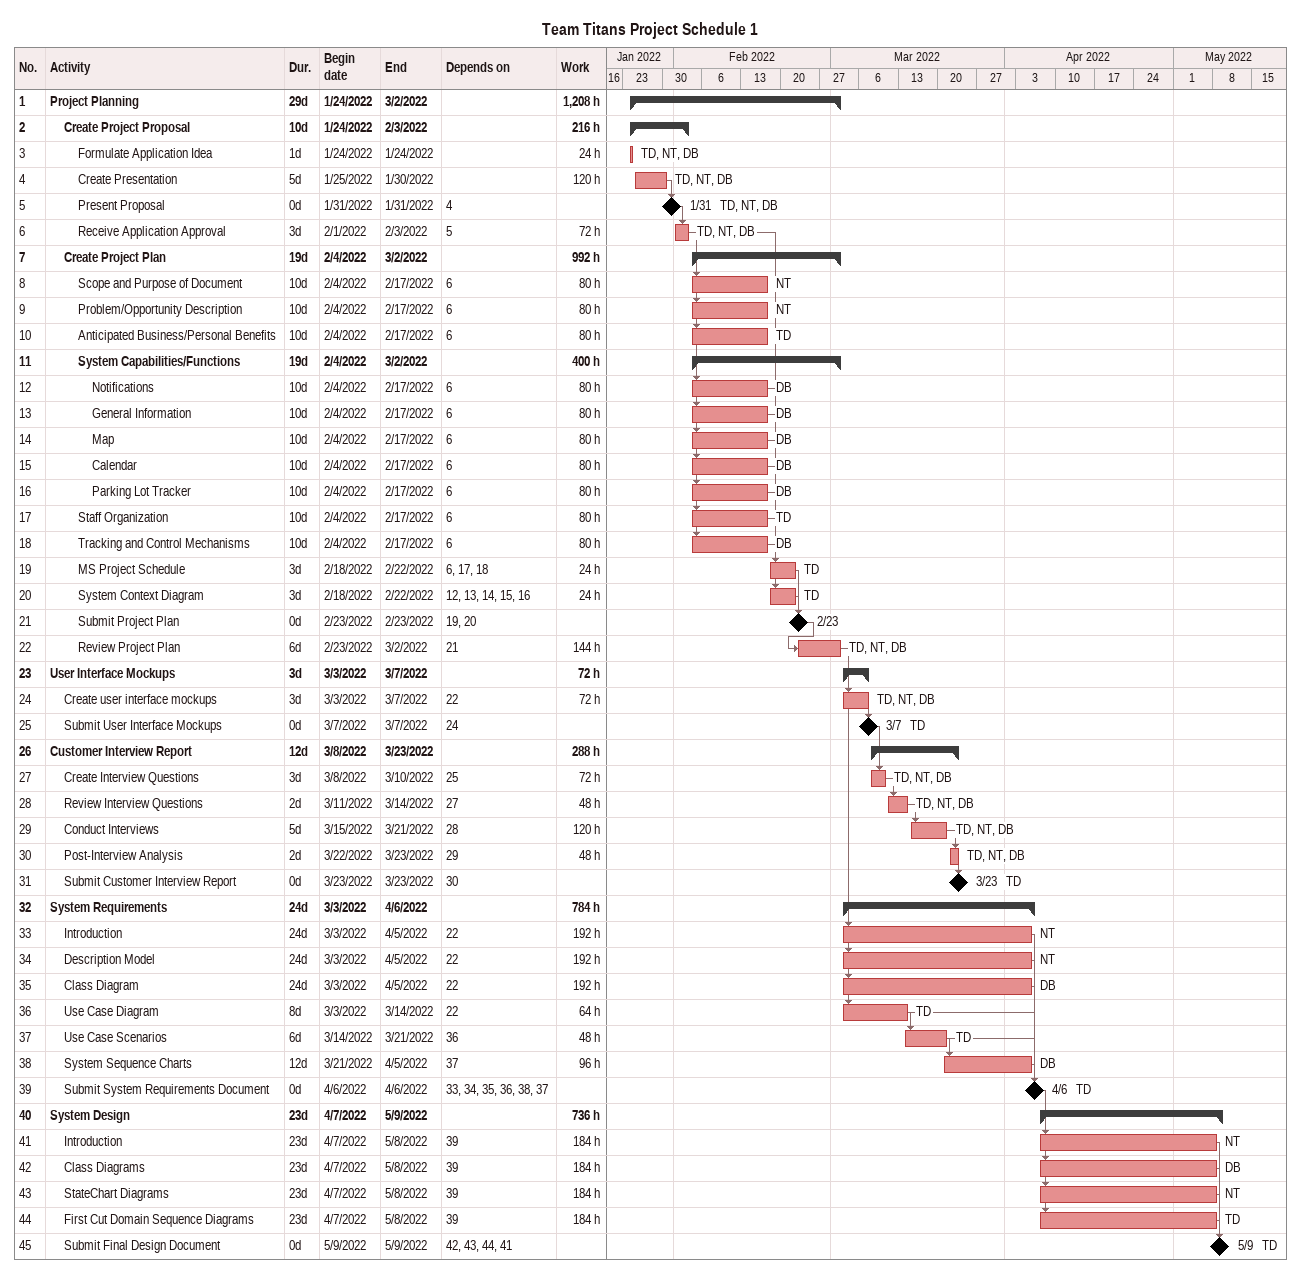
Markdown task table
Team Titans Project Schedule 1

| ID | Level | Task | Duration | Start | Finish | Predecessors | Resources | Work (h) |
|---|---|---|---|---|---|---|---|---|
| 1 | 1 | **Project Planning** | 29d | 2022-01-24 | 2022-03-02 |  |  | 1208 |
| 2 | 2 | **Create Project Proposal** | 10d | 2022-01-24 | 2022-02-03 |  |  | 216 |
| 3 | 3 | Formulate Application Idea | 1d | 2022-01-24 | 2022-01-24 |  | TD, NT, DB | 24 |
| 4 | 3 | Create Presentation | 5d | 2022-01-25 | 2022-01-30 |  | TD, NT, DB | 120 |
| 5 | 3 | Present Proposal | 0d | 2022-01-31 | 2022-01-31 | 4 | TD, NT, DB |  |
| 6 | 3 | Receive Application Approval | 3d | 2022-02-01 | 2022-02-03 | 5 | TD, NT, DB | 72 |
| 7 | 2 | **Create Project Plan** | 19d | 2022-02-04 | 2022-03-02 |  |  | 992 |
| 8 | 3 | Scope and Purpose of Document | 10d | 2022-02-04 | 2022-02-17 | 6 | NT | 80 |
| 9 | 3 | Problem/Opportunity Description | 10d | 2022-02-04 | 2022-02-17 | 6 | NT | 80 |
| 10 | 3 | Anticipated Business/Personal Benefits | 10d | 2022-02-04 | 2022-02-17 | 6 | TD | 80 |
| 11 | 3 | **System Capabilities/Functions** | 19d | 2022-02-04 | 2022-03-02 |  |  | 400 |
| 12 | 4 | Notifications | 10d | 2022-02-04 | 2022-02-17 | 6 | DB | 80 |
| 13 | 4 | General Information | 10d | 2022-02-04 | 2022-02-17 | 6 | DB | 80 |
| 14 | 4 | Map | 10d | 2022-02-04 | 2022-02-17 | 6 | DB | 80 |
| 15 | 4 | Calendar | 10d | 2022-02-04 | 2022-02-17 | 6 | DB | 80 |
| 16 | 4 | Parking Lot Tracker | 10d | 2022-02-04 | 2022-02-17 | 6 | DB | 80 |
| 17 | 3 | Staff Organization | 10d | 2022-02-04 | 2022-02-17 | 6 | TD | 80 |
| 18 | 3 | Tracking and Control Mechanisms | 10d | 2022-02-04 | 2022-02-17 | 6 | DB | 80 |
| 19 | 3 | MS Project Schedule | 3d | 2022-02-18 | 2022-02-22 | 6, 17, 18 | TD | 24 |
| 20 | 3 | System Context Diagram | 3d | 2022-02-18 | 2022-02-22 | 12, 13, 14, 15, 16 | TD | 24 |
| 21 | 3 | Submit Project Plan | 0d | 2022-02-23 | 2022-02-23 | 19, 20 |  |  |
| 22 | 3 | Review Project Plan | 6d | 2022-02-23 | 2022-03-02 | 21 | TD, NT, DB | 144 |
| 23 | 1 | **User Interface Mockups** | 3d | 2022-03-03 | 2022-03-07 |  |  | 72 |
| 24 | 2 | Create user interface mockups | 3d | 2022-03-03 | 2022-03-07 | 22 | TD, NT, DB | 72 |
| 25 | 2 | Submit User Interface Mockups | 0d | 2022-03-07 | 2022-03-07 | 24 | TD |  |
| 26 | 1 | **Customer Interview Report** | 12d | 2022-03-08 | 2022-03-23 |  |  | 288 |
| 27 | 2 | Create Interview Questions | 3d | 2022-03-08 | 2022-03-10 | 25 | TD, NT, DB | 72 |
| 28 | 2 | Review Interview Questions | 2d | 2022-03-11 | 2022-03-14 | 27 | TD, NT, DB | 48 |
| 29 | 2 | Conduct Interviews | 5d | 2022-03-15 | 2022-03-21 | 28 | TD, NT, DB | 120 |
| 30 | 2 | Post-Interview Analysis | 2d | 2022-03-22 | 2022-03-23 | 29 | TD, NT, DB | 48 |
| 31 | 2 | Submit Customer Interview Report | 0d | 2022-03-23 | 2022-03-23 | 30 | TD |  |
| 32 | 1 | **System Requirements** | 24d | 2022-03-03 | 2022-04-06 |  |  | 784 |
| 33 | 2 | Introduction | 24d | 2022-03-03 | 2022-04-05 | 22 | NT | 192 |
| 34 | 2 | Description Model | 24d | 2022-03-03 | 2022-04-05 | 22 | NT | 192 |
| 35 | 2 | Class Diagram | 24d | 2022-03-03 | 2022-04-05 | 22 | DB | 192 |
| 36 | 2 | Use Case Diagram | 8d | 2022-03-03 | 2022-03-14 | 22 | TD | 64 |
| 37 | 2 | Use Case Scenarios | 6d | 2022-03-14 | 2022-03-21 | 36 | TD | 48 |
| 38 | 2 | System Sequence Charts | 12d | 2022-03-21 | 2022-04-05 | 37 | DB | 96 |
| 39 | 2 | Submit System Requirements Document | 0d | 2022-04-06 | 2022-04-06 | 33, 34, 35, 36, 38, 37 | TD |  |
| 40 | 1 | **System Design** | 23d | 2022-04-07 | 2022-05-09 |  |  | 736 |
| 41 | 2 | Introduction | 23d | 2022-04-07 | 2022-05-08 | 39 | NT | 184 |
| 42 | 2 | Class Diagrams | 23d | 2022-04-07 | 2022-05-08 | 39 | DB | 184 |
| 43 | 2 | StateChart Diagrams | 23d | 2022-04-07 | 2022-05-08 | 39 | NT | 184 |
| 44 | 2 | First Cut Domain Sequence Diagrams | 23d | 2022-04-07 | 2022-05-08 | 39 | TD | 184 |
| 45 | 2 | Submit Final Design Document | 0d | 2022-05-09 | 2022-05-09 | 42, 43, 44, 41 | TD |  |
